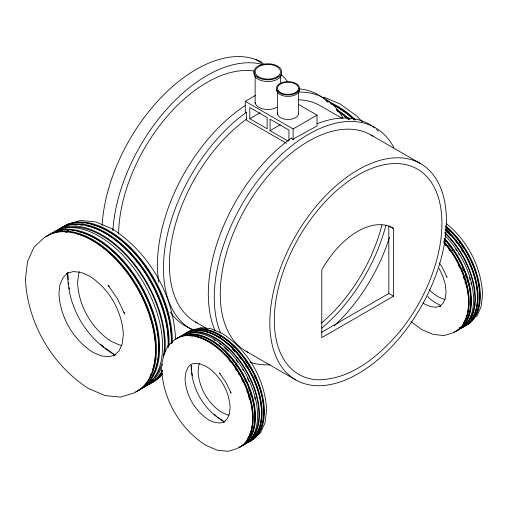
<?xml version="1.0" encoding="UTF-8"?>
<svg xmlns="http://www.w3.org/2000/svg" width="508" height="508" viewBox="0 0 508 508"><rect width="100%" height="100%" fill="white"/><g stroke="black" fill="none" stroke-linecap="round" stroke-linejoin="round"><path stroke-width="0.76" d="M321.164 332.537L388.823 293.472L388.823 225.857L393.535 228.575L393.535 296.189L321.774 337.623L321.774 270.002A69.66 40.221 -60 0 1 393.535 228.575M79.591 271.716L78.67 273.742L77.578 282.778C78.702 306.222 91.783 328.866 111.525 341.566L119.894 345.135L121.368 345.281M163.112 356.184L167.545 346.392M199.434 363.645L198.844 364.947L198.082 371.272C198.869 387.68 208.02 403.536 221.844 412.426L227.698 414.922L229.121 415.061M476.612 316.744L481.095 306.8L482.587 294.322C481.286 267.005 467.449 240.367 446.062 223.425M68.574 272.339L63.24 277.285L60.033 284.505L58.941 293.535C60.065 316.986 73.139 339.63 92.881 352.33L101.479 355.943L109.106 356.73L115.367 354.8M167.653 346.24L174.708 339.7L176.822 338.449M253.492 439.217L260.655 432.518L265.087 422.726L266.637 410.096C265.17 379.603 248.164 350.152 222.491 333.642L210.934 328.695L199.898 327.628M291.205 138.417L293.11 139.516L294.646 138.208L317.03 125.965L317.03 115.145L298.577 104.489M286.449 143.288L246.355 120.136L246.355 112.522L245.269 111.893L245.269 101.333L255.524 95.415M249.777 118.72L267.157 128.753L267.157 117.532L249.777 107.499L249.777 118.72L260.026 112.801M47.206 235.89L44.19 237.674L33.953 247.237L27.553 261.442L25.413 279.273C27.508 322.834 51.797 364.903 88.475 388.493L104.985 395.554L120.485 397.116L133.89 393.033L136.944 391.312M288.95 140.786L288.95 130.112L270.072 119.215L270.072 130.651L280.327 124.733M245.269 101.333L293.11 128.949L317.03 115.145M68.351 272.51L66.23 273.691L73.184 271.545L81.032 272.377L89.408 275.946C109.15 288.646 122.225 311.296 123.349 334.74L122.18 343.992L119.05 350.99L113.716 355.937L115.176 355.048M224.834 421.608L223.374 422.485L227.114 419.017L229.356 413.969L230.118 407.645C229.33 391.23 220.18 375.38 206.362 366.49L200.343 363.957C191.04 362.731 189.44 363.658 185.852 372.326L185.033 378.803C185.82 395.211 194.977 411.067 208.794 419.957L214.655 422.453L220.148 423.037L225.019 421.532M440.792 305.835L439.331 306.711L443.065 303.244L445.306 298.19L446.075 291.871L445.268 284.302L442.893 276.314L439.115 268.453M67.043 224.485L80.442 220.402L95.942 221.958L112.306 228.917M440.976 305.759L436.105 307.264L430.765 306.711L424.751 304.184L422.904 302.838M453.454 332.676L444.075 335.534L433.222 334.442L421.767 329.571L410.87 321.627M237.496 448.45L228.117 451.307L217.424 450.247L205.708 445.268C180.035 428.758 163.03 399.307 161.569 368.821M445.078 299.288L443.655 299.149L437.794 296.647L431.648 292.163L429.044 289.414M323.831 97.117L340.417 104.127L356.883 116.129L362.318 121.863M440.125 305.206C435.661 302.889 430.835 300.463 427.755 296.367M255.543 59.436L264.23 64.446M342.582 118.605L320.154 105.664A124.86 72.092 -60 0 0 298.888 99.835M370.986 135.007L420.548 163.62A124.86 72.092 -60 0 1 380.968 357.035A124.86 72.092 -60 0 1 272.834 294.608A124.86 72.092 -60 0 1 420.548 163.62M270.072 130.651L288.277 141.161M388.823 293.472L393.535 296.189M195.294 321.926L206.845 328.6M246.126 351.276L295.681 379.889M112.452 229.019C149.13 252.609 173.419 294.684 175.514 338.239M216.922 416.541L214.09 414.134M218.116 417.411L223.488 421.329C203.879 410.045 191.16 388.01 191.192 365.385L191.745 370.535M103.823 346.958L100.876 344.462M105.08 347.872L113.875 354.292C85.865 338.169 67.691 306.692 67.735 274.377L68.313 279.787M220.142 373.945L219.456 372.948L226.035 382.568L231.076 393.071L230.556 391.979M109.099 286.601L108.115 285.172L117.513 298.914L124.714 313.925L123.971 312.356M439.356 262.947L441.992 266.789L447.034 277.298L446.507 276.206M191.98 372.739L192.291 375.679M68.561 282.111L68.815 284.429M69.145 287.528L69.31 289.071M298.52 91.046L298.52 113.83M293.11 128.949L293.11 139.516M280.492 75.571L280.492 83.502M277.482 91.573L277.482 114.364M255.143 76.213L255.143 103.181M277.171 107.112A12.687 7.322 0 0 1 263.474 109.049A12.687 7.322 0 0 1 255.143 102.483M298.52 113.138A10.528 6.077 0 0 1 287.541 119.475A10.528 6.077 0 0 1 277.559 112.605M337.312 110.973A89.732 51.81 60 0 1 348.672 119.659M331.718 104.07A89.732 51.81 60 0 1 354.095 119.85M330.562 103.448A88.621 51.168 60 0 1 354.857 120.11M325.457 100.425A89.732 51.81 60 0 1 355.568 119.818M336.302 110.096A88.621 51.168 60 0 1 348.799 119.361M336.334 109.207A89.732 51.81 60 0 1 350.215 119.659M248.101 352.349A124.86 72.092 -60 0 1 246.126 207.099A124.86 72.092 -60 0 1 372.904 136.182M389.439 237.306A124.86 72.092 -60 0 1 334.162 325.926M385.997 224.898A124.86 72.092 -60 0 1 321.71 328.168M220.536 332.95A133.318 76.975 -60 0 1 271.532 164.408A133.318 76.975 -60 0 1 393.814 147.472M270.192 364.725A133.318 76.975 -60 0 1 249.917 362.229M372.91 126.6A133.318 76.975 -60 0 1 374.777 128.016M376.574 129.527A133.318 76.975 -60 0 1 378.295 131.134M215.201 331A133.318 76.975 -60 0 1 291.529 137.96M317.341 123.654A133.318 76.975 -60 0 1 371.621 125.711M197.269 322.999A124.86 72.092 -60 0 1 173.787 230.638A124.86 72.092 -60 0 1 246.837 118.904M298.552 92.107A133.318 76.975 -60 0 1 342.983 118.123M194.088 330.848A133.318 76.975 -60 0 1 167.996 232.207A133.318 76.975 -60 0 1 246.672 112.071M319.475 95.523A133.318 76.975 -60 0 1 325.152 99.663M326.327 100.705A133.318 76.975 -60 0 1 328.022 102.337M192.399 329.184A133.318 76.975 -60 0 1 170.186 312.026M158.826 282.372A133.318 76.975 -60 0 1 245.3 105.461M299.041 88.875A133.318 76.975 -60 0 1 318.135 94.729M381.946 224.93A118.516 68.428 -60 0 1 321.602 322.942M118.612 233.947A124.86 72.092 -60 0 1 164.903 119.005A124.86 72.092 -60 0 1 254.178 71.05M281.476 74.809A133.318 76.975 -60 0 1 287.547 81.528M112.871 230.835A133.318 76.975 -60 0 1 166.941 108.915A133.318 76.975 -60 0 1 261.893 64.287M102.133 225.457A133.318 76.975 -60 0 1 162.376 96.196A133.318 76.975 -60 0 1 261.918 62.287M299.517 89.738A11.519 6.648 0 0 1 287.998 96.387A11.519 6.648 0 0 1 276.485 89.738M45.936 236.671A89.732 51.81 60 0 1 136.944 287.693A89.732 51.81 60 0 1 135.63 392.03M53.016 232.581A89.732 51.81 60 0 1 144.024 283.604A89.732 51.81 60 0 1 142.71 387.941M49.409 234.715A89.732 51.81 60 0 1 141.046 285.331A89.732 51.81 60 0 1 139.059 389.992M46.863 236.131A89.732 51.81 60 0 1 137.878 287.16A89.732 51.81 60 0 1 136.563 391.49M47.86 235.687A89.732 51.81 60 0 1 139.459 284.74A89.732 51.81 60 0 1 138.798 390.195M66.986 230.353A88.621 51.168 60 0 1 68.447 230.334M72.193 230.537A88.621 51.168 60 0 1 73.73 230.715M77.61 231.4A88.621 51.168 60 0 1 141.065 286.658A88.621 51.168 60 0 1 155.524 368.738M154.972 370.211A88.621 51.168 60 0 1 152.368 375.698M151.625 376.955A88.621 51.168 60 0 1 150.844 378.162M65.278 232.162A88.621 51.168 60 0 1 67.513 232.245M70.561 232.543A88.621 51.168 60 0 1 72.879 232.918M75.222 233.413A88.621 51.168 60 0 1 137.89 288.481A88.621 51.168 60 0 1 152.61 369.811M150.901 374.18A88.621 51.168 60 0 1 149.911 376.225M57.982 229.768A89.732 51.81 60 0 1 129.756 253.378A89.732 51.81 60 0 1 168.053 347.809M162.369 370.237A89.732 51.81 60 0 1 148.304 384.708M60.096 229.902A88.621 51.168 60 0 1 62.186 229.057M65.088 228.162A88.621 51.168 60 0 1 144.767 280.194A88.621 51.168 60 0 1 154.629 377.387M153.111 379.133A88.621 51.168 60 0 1 149.168 382.702M54.997 231.489A89.732 51.81 60 0 1 129.083 257.645A89.732 51.81 60 0 1 164.529 355.048M162.611 363.925A89.732 51.81 60 0 1 143.967 387.083M75.057 224.936A88.621 51.168 60 0 1 77.216 224.847M80.188 224.923A88.621 51.168 60 0 1 82.467 225.133M85.554 225.596A88.621 51.168 60 0 1 168.205 346.761M58.915 229.229A89.732 51.81 60 0 1 130.023 252.133A89.732 51.81 60 0 1 169.069 345.656M162.585 371.018A89.732 51.81 60 0 1 148.565 384.505M61.779 227.52A89.732 51.81 60 0 1 132.347 250.939A89.732 51.81 60 0 1 171.336 343.548M162.408 373.456A89.732 51.81 60 0 1 151.473 382.88M81.858 223.031A88.621 51.168 60 0 1 83.356 223.095M87.173 223.507A88.621 51.168 60 0 1 88.722 223.768M91.065 224.263A88.621 51.168 60 0 1 171.45 343.332M62.706 226.981A89.732 51.81 60 0 1 133.28 250.4A89.732 51.81 60 0 1 172.269 343.008M162.376 374.167A89.732 51.81 60 0 1 152.406 382.34M175.59 339.217A62.814 36.265 60 0 1 239.636 374.714A62.814 36.265 60 0 1 238.354 447.929M179.953 336.772A62.814 36.265 60 0 1 244.596 371.85A62.814 36.265 60 0 1 242.653 445.37M177.864 337.979A62.814 36.265 60 0 1 242.824 373.602A62.814 36.265 60 0 1 239.884 446.869M176.244 338.842A62.814 36.265 60 0 1 240.601 374.885A62.814 36.265 60 0 1 238.347 447.859M177.813 337.934A62.814 36.265 60 0 1 242.17 373.983A62.814 36.265 60 0 1 239.909 446.957M226.701 353.898A62.033 35.814 60 0 1 230.372 357.943M232.848 360.947A62.033 35.814 60 0 1 233.775 362.14M235.147 363.969A62.033 35.814 60 0 1 236.931 366.478M244.742 379.781A62.033 35.814 60 0 1 245.745 381.87M248.717 388.906A62.033 35.814 60 0 1 249.523 391.122M250.52 394.094A62.033 35.814 60 0 1 251.193 396.323M189.878 334.607A62.033 35.814 60 0 1 192.805 334.588M194.316 334.702A62.033 35.814 60 0 1 244.697 378.022A62.033 35.814 60 0 1 248.101 439.757M229.171 360.426A62.033 35.814 60 0 1 230.162 361.645M235.153 368.395A62.033 35.814 60 0 1 236.436 370.332M238.468 373.615A62.033 35.814 60 0 1 239.249 374.936M241.827 379.673A62.033 35.814 60 0 1 243.199 382.454M246.774 390.919A62.033 35.814 60 0 1 247.567 393.141M248.533 396.113A62.033 35.814 60 0 1 249.58 399.828M189.84 335.845A62.033 35.814 60 0 1 192.862 336.067M195.18 336.442A62.033 35.814 60 0 1 242.665 379.666A62.033 35.814 60 0 1 247.269 439.141M185.693 333.324A62.814 36.265 60 0 1 249.13 370.681A62.814 36.265 60 0 1 247.225 442.805M232.277 348.958A62.033 35.814 60 0 1 234.95 351.758M239.033 356.521A62.033 35.814 60 0 1 240.887 358.902M245.726 365.862A62.033 35.814 60 0 1 246.545 367.176M213.817 339.7A62.033 35.814 60 0 1 215.087 340.474M219.551 343.541A62.033 35.814 60 0 1 220.815 344.507M224.542 347.612A62.033 35.814 60 0 1 228.359 351.219M236.055 359.956A62.033 35.814 60 0 1 237.89 362.388M242.627 369.437A62.033 35.814 60 0 1 243.427 370.751M247.479 378.2A62.033 35.814 60 0 1 249.123 381.686M254.54 396.964A62.033 35.814 60 0 1 255.086 399.167M184.677 334.829A62.033 35.814 60 0 1 242.837 365.83A62.033 35.814 60 0 1 252.019 437.496M249.815 439.858A62.033 35.814 60 0 1 246.031 442.652M182.378 335.299A62.814 36.265 60 0 1 246.736 371.342A62.814 36.265 60 0 1 244.475 444.316M195.821 330.816A62.033 35.814 60 0 1 197.25 330.733M199.454 330.746A62.033 35.814 60 0 1 202.501 331.051M204.057 331.318A62.033 35.814 60 0 1 251.797 375.056A62.033 35.814 60 0 1 255.74 434.607M251.352 439.312A62.033 35.814 60 0 1 250.088 440.245M185.115 333.718A62.814 36.265 60 0 1 249.472 369.76A62.814 36.265 60 0 1 247.218 442.735M186.08 333.235A62.814 36.265 60 0 1 249.771 366.681A62.814 36.265 60 0 1 250.73 440.842M219.951 336.163A62.033 35.814 60 0 1 221.221 336.937M231.223 344.564A62.033 35.814 60 0 1 234.493 347.682M245.802 361.359A62.033 35.814 60 0 1 247.098 363.284M248.761 365.893A62.033 35.814 60 0 1 249.561 367.214M254.616 376.745A62.033 35.814 60 0 1 255.257 378.149M199.466 329.451A62.033 35.814 60 0 1 201.676 329.47M204.724 329.768A62.033 35.814 60 0 1 250.99 368.16A62.033 35.814 60 0 1 261.099 427.425M260.496 428.847A62.033 35.814 60 0 1 258.362 432.74M186.15 333.299A62.814 36.265 60 0 1 250.742 366.84A62.814 36.265 60 0 1 250.101 441.147M281.692 73.514A13.875 8.014 0 0 1 266.605 81.496A13.875 8.014 0 0 1 254.152 72.117M445.052 235.515A62.814 36.265 60 0 1 459.27 329.292M444.589 238.417A62.814 36.265 60 0 1 457.181 330.492M443.967 241.452A62.814 36.265 60 0 1 454.298 332.086M444.475 239.376A62.814 36.265 60 0 1 456.527 330.873M444.252 239.827A62.033 35.814 60 0 1 445.814 241.579M448.799 245.174A62.033 35.814 60 0 1 450.19 246.971M451.999 249.441A62.033 35.814 60 0 1 452.888 250.704M462.337 267.494A62.033 35.814 60 0 1 463.836 270.999M465.22 274.606A62.033 35.814 60 0 1 465.988 276.828M466.928 279.806A62.033 35.814 60 0 1 467.557 282.029M444.373 238.874A62.033 35.814 60 0 1 465.042 322.675M443.84 242.43A62.814 36.265 60 0 1 453.644 332.461M444.113 243.453A62.033 35.814 60 0 1 446.119 245.872M448.888 249.472A62.033 35.814 60 0 1 449.783 250.723M458.133 264.592A62.033 35.814 60 0 1 459.48 267.379M463.264 276.625A62.033 35.814 60 0 1 464.014 278.854M464.928 281.832A62.033 35.814 60 0 1 465.538 284.048M443.732 241.891A62.033 35.814 60 0 1 467.208 314.268M466.992 315.049A62.033 35.814 60 0 1 463.226 323.367M460.216 327.069A62.033 35.814 60 0 1 459.041 328.155M445.11 229.546A62.814 36.265 60 0 1 476.25 284.931A62.814 36.265 60 0 1 463.182 327.031M446.602 231.591A62.033 35.814 60 0 1 450.374 235.414M455.924 241.922A62.033 35.814 60 0 1 456.844 243.129M461.677 250.088A62.033 35.814 60 0 1 462.902 252.057M455.625 249.123A62.033 35.814 60 0 1 456.921 251.047M458.584 253.663A62.033 35.814 60 0 1 459.384 254.978M469.443 277.482A62.033 35.814 60 0 1 470.097 279.711M470.865 282.658A62.033 35.814 60 0 1 471.361 284.842M445.059 233.318A62.033 35.814 60 0 1 467.97 321.723M466.909 322.948A62.033 35.814 60 0 1 461.988 326.879M444.684 232.289A62.814 36.265 60 0 1 474.447 287.782A62.814 36.265 60 0 1 460.432 328.543M445.059 229.203A62.033 35.814 60 0 1 471.697 318.834M445.205 228.67A62.814 36.265 60 0 1 476.936 284.753A62.814 36.265 60 0 1 463.169 326.962M445.529 226.689A62.814 36.265 60 0 1 478.238 282.48A62.814 36.265 60 0 1 465.398 325.749M447.173 228.791A62.033 35.814 60 0 1 449.904 231.369M459.518 242.456A62.033 35.814 60 0 1 460.426 243.694M461.759 245.58A62.033 35.814 60 0 1 463.48 248.158M445.433 226.333A62.033 35.814 60 0 1 475.444 315.093M445.554 225.781A62.814 36.265 60 0 1 478.809 281.692A62.814 36.265 60 0 1 466.052 325.374M400.418 330.873C379.171 355.765 351.257 380.111 316.611 379.787A118.516 68.428 -60 0 1 293.618 247.199A118.516 68.428 -60 0 1 422.015 172.25A118.516 68.428 -60 0 1 400.418 330.873M277.171 76.733L274.631 77.965A12.687 7.322 0 0 1 255.238 72.739A12.687 7.322 0 0 1 271.628 64.802A12.687 7.322 0 0 1 277.171 76.733M295.764 92.412L293.656 93.434A10.528 6.077 0 0 1 277.559 89.097A10.528 6.077 0 0 1 291.167 82.512A10.528 6.077 0 0 1 295.764 92.412M282.238 94.063A11.519 6.648 0 0 0 299.517 88.309A11.519 6.648 0 0 0 282.238 82.55A11.519 6.648 0 0 0 282.238 94.063M258.007 77.451A13.875 8.014 0 0 0 281.216 73.857A13.875 8.014 0 0 0 264.224 64.046A13.875 8.014 0 0 0 258.007 77.451"/></g></svg>
